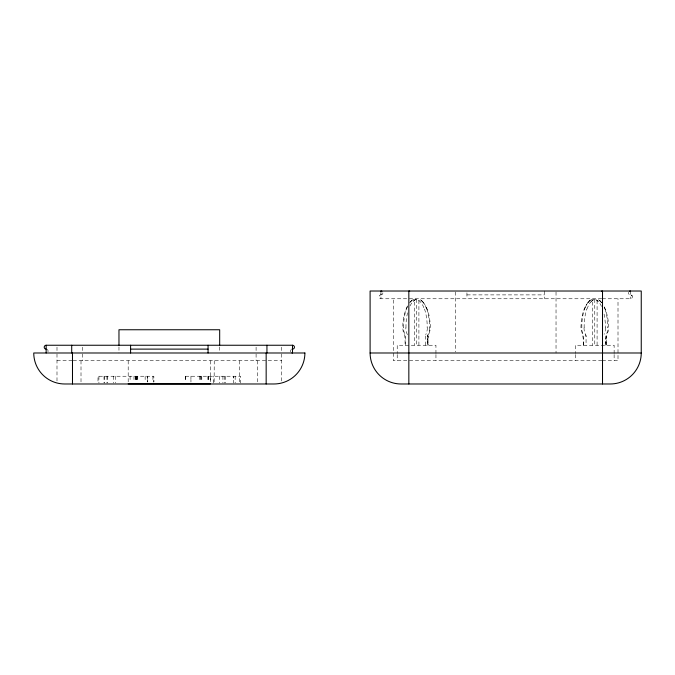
<?xml version="1.0" encoding="UTF-8"?>
<svg xmlns="http://www.w3.org/2000/svg" width="675" height="675" viewBox="0 0 675 675"><rect width="100%" height="100%" fill="white"/><g stroke="black" fill="none" stroke-linecap="round" stroke-linejoin="round"><path stroke-width="0.51" stroke-dasharray="3.38 2.53" d="M153.849 380.109L153.849 382.042L153.849 376.237L98.01 376.237L97.993 383.012M190.949 376.237L190.915 382.042M210.44 380.109L210.44 376.237M213.393 383.012L213.393 376.237M233.322 378.169L233.322 376.237L233.322 383.012M235.162 376.237L235.162 383.012M601.737 298.763L380.945 298.763A1.941 1.941 0 0 1 379.012 296.831A1.941 1.941 0 0 1 380.945 294.891L380.945 292.958M406.418 309.066L407.118 307.277M584.601 309.066L585.301 307.277M586.921 309.066L588.448 305.513A18.436 15.981 -90 0 1 590.676 302.071M407.481 305.885C403.802 313.723 402.047 322.751 403.161 331.374C405.768 335.618 404.848 340.546 405.118 345.246M410.046 305.944L410.265 305.513A18.436 15.981 -90 0 1 412.493 302.071L413.252 301.286A8.716 7.552 90 0 1 416.576 299.261A8.716 7.543 90 0 1 419.892 301.328L420.913 302.408A19.06 16.504 90 0 1 422.938 305.632L424.423 309.066M590.692 302.088L591.435 301.286A8.716 7.552 90 0 1 594.759 299.261A8.716 7.543 -90 0 1 598.075 301.328L599.096 302.408A19.06 16.504 90 0 1 601.121 305.632L601.577 306.543M588.296 302.172C582.373 309.209 581.386 318.971 580.888 327.814C582.162 333.602 584.061 339.128 583.293 345.246M411.455 300.805L411.927 300.434A8.049 6.978 90 0 1 414.256 299.295L414.264 345.246M589.638 300.805L590.11 300.434A8.049 6.978 90 0 1 592.439 299.295L592.447 345.246M466.94 294.891L544.413 294.891M602.252 298.763L630.408 298.763A1.941 1.941 0 0 0 632.34 296.831A1.941 1.941 0 0 0 630.408 294.891A1.941 1.941 0 0 1 628.594 292.258M56.995 360.745L72.655 360.745M73.145 360.745L281.661 360.745M601.898 360.745L393.339 360.745L393.339 298.763M602.26 360.745L618.005 360.745L618.005 298.763M185.473 376.237L240.654 376.237L240.654 383.012M599.408 300.426L601.796 302.847L599.408 300.426L599.889 300.805M421.225 300.426L423.613 302.847L421.225 300.426L421.706 300.805M601.231 302.172L601.864 302.847M423.048 302.172C428.979 309.209 429.967 318.971 430.464 327.814C429.756 333.636 426.296 339.145 428.034 345.246L428.034 336.614L427.604 340.934L428.152 345.246M604.302 306.821C607.652 314.423 609.28 323.097 608.192 331.374C606.074 335.652 605.357 340.554 606.217 345.246L606.217 336.614L605.787 340.934L606.336 345.246M604.226 307.277L604.927 309.066M426.043 307.277L426.743 309.066M630.408 291.018L630.408 298.763M614.132 353.514L614.132 345.246L575.404 345.246L575.404 353.514M614.132 354.544L614.132 360.745M605.787 345.246L605.787 336.614A3.822 3.308 90 0 1 606.234 334.699A13.753 11.905 90 0 0 607.837 327.814M597.088 345.246L597.088 299.303A8.041 6.961 -90 0 1 599.408 300.434M594.768 299.303L594.768 345.246M584.01 327.814A13.753 11.914 -90 0 0 585.613 334.699A3.822 3.308 -90 0 1 586.06 336.614L586.06 345.246M583.74 345.246L583.74 336.614A3.822 3.308 -90 0 0 583.293 334.699A13.753 11.914 -90 0 1 581.69 327.814M575.404 354.544L575.404 360.745M556.031 291.988L556.031 352.991M544.413 291.018L544.413 298.763M466.94 292.823L466.94 298.763M455.321 291.988L455.321 351.945M435.949 353.514L435.949 345.246L397.221 345.246L397.221 353.514M435.949 354.544L435.949 360.745M429.654 327.814A13.753 11.905 90 0 1 428.051 334.699A3.822 3.308 90 0 0 427.604 336.614L427.604 345.246M425.275 345.246L425.275 336.614A3.822 3.308 90 0 1 425.723 334.699M418.905 345.246L418.905 299.303A8.041 6.961 -90 0 1 421.225 300.434M416.585 299.303L416.585 345.246M405.557 345.246L405.557 336.614A3.822 3.308 -90 0 0 405.11 334.699A13.753 11.914 -90 0 1 403.507 327.814M397.221 354.544L397.221 360.745M380.945 291.018L380.945 298.763M281.661 347.186L281.661 352.991M281.661 353.962L281.661 382.995M257.639 360.745L257.639 383.982M256.095 347.186L256.095 352.029M256.095 353.962L256.095 360.745M239.692 360.745L239.692 383.012M225.433 376.237L225.433 383.012M224.556 376.237L224.556 383.012M222.927 376.237L222.927 383.012M219.679 346.933L219.679 352.029M219.729 376.237L219.729 383.012M214.237 360.745L214.127 383.012M210.465 360.745L210.465 382.691M208.381 376.237L208.381 382.042M208.305 376.237L208.305 382.042M207.866 376.237L207.866 382.042M201.783 376.237L201.783 382.042M201.082 376.237L201.082 382.042M200.644 376.237L200.644 382.042M199.463 376.237L199.463 382.042M190.949 380.109L190.949 382.042M185.684 376.237L185.684 382.042M185.465 376.237L185.465 382.042M152.93 376.237L152.93 382.042M147.732 376.237L147.732 382.042M145.15 376.237L145.15 382.042M137.599 376.237L137.599 382.042M137.16 376.237L137.16 382.042M136.713 376.237L136.713 382.042M136.493 376.237L136.493 382.042M136.131 376.237L136.131 382.042M135.793 376.237L135.793 382.042M135.726 376.237L135.726 382.042M133.988 376.237L133.988 382.042M130.081 376.237L130.123 382.042M128.191 360.745L128.191 383.982M118.969 346.933L118.969 352.991M115.383 376.237L115.383 383.012M113.729 376.237L113.729 383.012M107.722 376.237L107.722 383.012M106.945 376.237L106.945 383.012M104.161 376.237L104.161 383.012M104.11 376.237L104.11 383.012M98.921 376.237L98.921 383.012M82.553 347.186L82.553 352.029M82.553 353.962L82.553 360.745M81.008 360.745L81.008 383.982M56.995 347.186L56.995 352.991M56.995 353.962L56.995 382.995M421.808 300.679A18.689 16.175 90 0 1 425.942 307.319M426.87 309.015A50.313 43.554 90 0 1 429.494 327.805M424.541 309.015A50.313 43.554 90 0 1 427.165 327.805M427.326 327.814A13.753 11.905 90 0 1 425.723 334.699M405.987 327.805A50.313 43.605 -90 0 1 407.557 312.812M407.43 334.699A13.753 11.914 -90 0 1 405.827 327.814M407.219 307.319A18.689 16.2 -90 0 1 407.498 306.627M410.088 302.138A18.689 16.2 -90 0 1 411.362 300.679M403.667 327.805A50.313 43.605 -90 0 1 406.299 309.015M599.982 300.679A18.689 16.175 90 0 1 601.552 302.535M605.053 309.015A50.313 43.554 90 0 1 607.677 327.805M604.074 314.103A50.313 43.554 90 0 1 605.348 327.805M605.509 327.814A13.753 11.905 90 0 1 604.1 334.302M584.17 327.805A50.313 43.605 -90 0 1 586.794 309.015M585.613 334.699A3.822 3.308 90 0 1 586.06 336.614M585.402 307.319A18.689 16.2 90 0 1 589.545 300.679M581.85 327.805A50.313 43.605 90 0 1 584.474 309.015M427.604 336.614A3.822 3.308 -90 0 1 428.051 334.699M413.277 301.32A8.716 7.552 -90 0 1 416.576 299.261M591.46 301.32A8.716 7.552 -90 0 1 594.759 299.261A8.716 7.543 90 0 1 598.075 301.328M382.877 292.823A1.941 1.941 0 0 1 380.945 294.891M47.233 349.456A1.941 1.941 0 0 1 47.917 351.844M290.731 351.844A1.941 1.941 0 0 1 291.119 349.701M147.403 380.109L147.403 382.042L147.471 376.237L147.403 380.109M411.927 300.434L409.548 302.847L411.927 300.434M590.11 300.434L587.731 302.847L590.11 300.434M631.733 295.422L631.117 295.026L632.171 296.047L631.733 295.422"/><path stroke-width="1.01" d="M46.145 349.118A1.941 1.941 0 0 1 44.212 347.186A1.941 1.941 0 0 1 46.145 345.246L292.503 345.246A1.941 1.941 0 0 1 294.443 347.186A1.941 1.941 0 0 1 292.503 349.118A1.941 1.941 0 0 0 291.938 349.203M130.587 349.118L208.06 349.118M370.102 352.991L641.25 352.991L641.25 291.018L370.102 291.018L370.102 352.991A30.991 30.991 0 0 0 401.093 383.982L610.259 383.982A30.991 30.991 0 0 0 641.25 352.991M630.408 291.499L630.408 291.018A1.941 1.941 0 0 0 629.438 291.279M602.513 291.018L602.513 383.982M601.737 291.018L601.737 291.499M409.615 291.018L409.615 291.499M408.839 291.018L408.839 383.982M380.945 291.499L380.945 291.018A1.941 1.941 0 0 1 381.915 291.279M292.503 345.246L292.503 352.991A1.941 1.941 0 0 1 291.963 352.915M266.937 345.246L266.937 352.991M266.161 352.991L266.161 383.982M219.679 345.246L219.679 329.754L118.969 329.754L118.969 345.246M210.465 383.906L128.191 383.906M208.06 345.246L208.06 352.991M130.587 345.246L130.587 352.991M72.487 352.991L72.487 383.982M71.71 345.246L71.71 352.991M46.145 345.246L46.145 352.991M304.898 352.991L33.75 352.991A30.991 30.991 0 0 0 64.741 383.982L273.907 383.982A30.991 30.991 0 0 0 304.898 352.991"/></g></svg>
